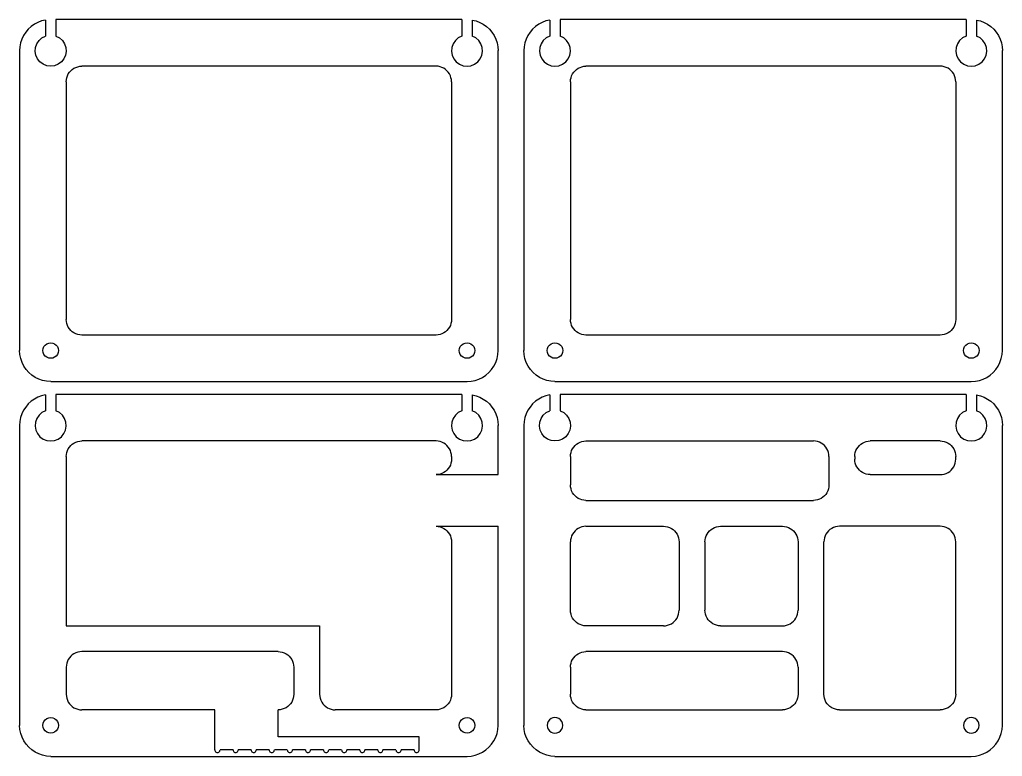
# Model space of a CAD drawing. Extents: x 5 to 385, y 5 to 580.
# Drawn here: x 5.1 to 385.1, y 295.1 to 580.1 of the extents above; entities that cross this region are included whole.
import ezdxf

# ---------------------------------------------------------------- set-up
doc = ezdxf.new("R2010")
doc.units = 0
doc.layers.add('Layer_1', color=7, linetype='CONTINUOUS')

msp = doc.modelspace()

# ---------------------------------------------------------------- linework, layer by layer
at = {"layer": 'Layer_1', "color": 7}
for points in [[(15.132335, 579.943365), (13.640111, 579.612898), (12.20808, 579.075408), (10.856086, 578.360123), (9.606036, 577.478663), (8.478276, 576.445357), (7.491115, 575.276983), (6.660588, 573.992532), (6.000215, 572.612867), (5.520684, 571.160408), (5.229827, 569.658749), (5.132328, 568.132291)], [(15.132335, 579.943365), (15.117518, 573.783924)], [(176.132349, 580.132291), (19.132332, 580.132291)], [(19.132332, 580.132291), (19.147149, 573.783924)], [(176.132349, 580.132291), (176.117533, 573.783924)], [(180.132347, 579.943365), (180.147163, 573.783924)], [(180.132347, 579.943365), (181.62457, 579.612898), (183.056601, 579.075408), (184.408595, 578.360123), (185.658646, 577.478663), (186.786406, 576.445357), (187.773566, 575.276983), (188.604093, 573.992532), (189.264467, 572.612867), (189.743998, 571.160408), (190.034854, 569.658749), (190.132327, 568.132291)], [(210.132273, 579.943365), (208.640049, 579.612898), (207.208045, 579.075408), (205.856024, 578.360123), (204.605974, 577.478663), (203.478214, 576.445357), (202.491053, 575.276983), (201.660526, 573.992532), (201.000153, 572.612867), (200.520622, 571.160408), (200.229765, 569.658749), (200.132293, 568.132291)], [(210.132273, 579.943365), (210.117456, 573.783924)], [(214.13227, 580.132291), (214.147087, 573.783924)], [(371.132287, 580.132291), (214.13227, 580.132291)], [(371.132287, 580.132291), (371.117471, 573.783924)], [(375.132285, 579.943365), (375.147101, 573.783924)], [(375.132285, 579.943365), (376.624508, 579.612898), (378.056539, 579.075408), (379.408533, 578.360123), (380.658584, 577.478663), (381.786344, 576.445357), (382.773504, 575.276983), (383.604031, 573.992532), (384.264405, 572.612867), (384.743936, 571.160408), (385.034792, 569.658749), (385.132291, 568.132291)], [(19.147043, 573.783924), (20.504858, 573.094761), (21.645477, 572.085987), (22.495398, 570.822572), (22.999932, 569.38589), (23.126535, 567.868467), (22.867084, 566.368037), (22.238302, 564.981236), (21.280669, 563.797379), (20.055834, 562.892716), (18.642721, 562.32551), (17.132347, 562.132293), (15.621946, 562.32551), (14.208833, 562.892716), (12.984024, 563.797379), (12.026391, 564.981236), (11.397582, 566.368037), (11.138132, 567.868467), (11.264761, 569.38589), (11.769295, 570.822572), (12.619216, 572.085987), (13.759809, 573.094761), (15.117624, 573.783924)], [(176.117639, 573.783924), (174.759823, 573.094761), (173.619205, 572.085987), (172.769284, 570.822572), (172.26475, 569.38589), (172.138147, 567.868467), (172.397597, 566.368037), (173.026379, 564.981236), (173.984012, 563.797379), (175.208848, 562.892716), (176.621961, 562.32551), (178.132335, 562.132293), (179.642735, 562.32551), (181.055822, 562.892716), (182.280657, 563.797379), (183.23829, 564.981236), (183.867099, 566.368037), (184.126523, 567.868467), (183.99992, 569.38589), (183.495386, 570.822572), (182.645465, 572.085987), (181.504873, 573.094761), (180.147057, 573.783924)], [(210.117562, 573.783924), (208.759747, 573.094761), (207.619155, 572.085987), (206.769234, 570.822572), (206.2647, 569.38589), (206.138096, 567.868467), (206.39752, 566.368037), (207.026329, 564.981236), (207.983962, 563.797379), (209.208798, 562.892716), (210.621884, 562.32551), (212.132285, 562.132293), (213.642659, 562.32551), (215.055772, 562.892716), (216.280607, 563.797379), (217.23824, 564.981236), (217.867023, 566.368037), (218.126473, 567.868467), (217.99987, 569.38589), (217.495336, 570.822572), (216.645415, 572.085987), (215.504796, 573.094761), (214.146981, 573.783924)], [(371.117577, 573.783924), (369.759761, 573.094761), (368.619143, 572.085987), (367.769222, 570.822572), (367.264688, 569.38589), (367.138085, 567.868467), (367.397535, 566.368037), (368.026317, 564.981236), (368.98395, 563.797379), (370.208786, 562.892716), (371.621899, 562.32551), (373.132273, 562.132293), (374.642673, 562.32551), (376.055786, 562.892716), (377.280596, 563.797379), (378.238228, 564.981236), (378.867037, 566.368037), (379.126488, 567.868467), (378.999858, 569.38589), (378.495351, 570.822572), (377.645403, 572.085987), (376.504811, 573.094761), (375.146996, 573.783924)], [(5.132328, 568.132291), (5.132328, 452.132282)], [(190.132327, 452.132282), (190.132327, 568.132291)], [(200.132293, 568.132291), (200.132293, 452.132282)], [(385.132291, 452.132282), (385.132291, 568.132291)], [(23.132329, 556.132292), (23.183685, 556.915451), (23.336773, 557.685205), (23.589053, 558.428394), (23.936186, 559.132291), (24.37222, 559.784862), (24.889692, 560.374933), (25.479765, 560.892413), (26.132334, 561.328444), (26.836231, 561.675569), (27.579419, 561.927847), (28.349172, 562.080961), (29.132338, 562.132293)], [(166.132343, 562.132293), (29.132338, 562.132293)], [(172.132352, 556.132292), (172.080997, 556.915451), (171.927882, 557.685205), (171.675628, 558.428394), (171.328495, 559.132291), (170.892462, 559.784862), (170.37499, 560.374933), (169.784916, 560.892413), (169.132348, 561.328444), (168.42845, 561.675569), (167.685262, 561.927847), (166.915483, 562.080961), (166.132343, 562.132293)], [(218.132294, 556.132292), (218.183623, 556.915451), (218.336737, 557.685205), (218.588991, 558.428394), (218.936124, 559.132291), (219.372158, 559.784862), (219.88963, 560.374933), (220.479704, 560.892413), (221.132272, 561.328444), (221.836169, 561.675569), (222.579357, 561.927847), (223.349136, 562.080961), (224.132276, 562.132293)], [(361.132281, 562.132293), (224.132276, 562.132293)], [(367.13229, 556.132292), (367.080961, 556.915451), (366.927847, 557.685205), (366.675567, 558.428394), (366.328433, 559.132291), (365.8924, 559.784862), (365.374928, 560.374933), (364.784854, 560.892413), (364.132286, 561.328444), (363.428388, 561.675569), (362.6852, 561.927847), (361.915448, 562.080961), (361.132281, 562.132293)], [(23.132329, 556.132292), (23.132329, 464.1323)], [(172.132352, 556.132292), (172.132352, 464.1323)], [(218.132294, 556.132292), (218.132294, 464.1323)], [(367.13229, 556.132292), (367.13229, 464.1323)], [(29.132338, 458.132291), (28.349172, 458.18362), (27.579419, 458.336734), (26.836231, 458.589014), (26.132334, 458.936148), (25.479765, 459.372181), (24.889692, 459.889653), (24.37222, 460.479727), (23.936186, 461.132295), (23.589053, 461.836193), (23.336773, 462.579381), (23.183685, 463.349133), (23.132329, 464.1323)], [(172.132352, 464.1323), (172.080997, 463.349133), (171.927882, 462.579381), (171.675628, 461.836193), (171.328495, 461.132295), (170.892462, 460.479727), (170.37499, 459.889653), (169.784916, 459.372181), (169.132348, 458.936148), (168.42845, 458.589014), (167.685262, 458.336734), (166.915483, 458.18362), (166.132343, 458.132291)], [(224.132276, 458.132291), (223.349136, 458.18362), (222.579357, 458.336734), (221.836169, 458.589014), (221.132272, 458.936148), (220.479704, 459.372181), (219.88963, 459.889653), (219.372158, 460.479727), (218.936124, 461.132295), (218.588991, 461.836193), (218.336737, 462.579381), (218.183623, 463.349133), (218.132294, 464.1323)], [(367.13229, 464.1323), (367.080961, 463.349133), (366.927847, 462.579381), (366.675567, 461.836193), (366.328433, 461.132295), (365.8924, 460.479727), (365.374928, 459.889653), (364.784854, 459.372181), (364.132286, 458.936148), (363.428388, 458.589014), (362.6852, 458.336734), (361.915448, 458.18362), (361.132281, 458.132291)], [(166.132343, 458.132291), (29.132338, 458.132291)], [(361.132281, 458.132291), (224.132276, 458.132291)], [(17.132347, 440.13229), (15.56604, 440.234948), (14.026509, 440.541177), (12.540133, 441.045737), (11.132338, 441.739977), (9.827201, 442.612044), (8.647053, 443.647015), (7.612109, 444.827162), (6.740043, 446.132299), (6.045776, 447.540094), (5.541242, 449.02647), (5.235013, 450.565975), (5.132328, 452.132282)], [(178.132335, 440.13229), (179.698642, 440.234948), (181.238173, 440.541177), (182.724549, 441.045737), (184.132344, 441.739977), (185.437481, 442.612044), (186.617628, 443.647015), (187.652572, 444.827162), (188.524639, 446.132299), (189.218906, 447.540094), (189.723439, 449.02647), (190.029668, 450.565975), (190.132327, 452.132282)], [(212.132285, 440.13229), (210.565978, 440.234948), (209.026447, 440.541177), (207.540071, 441.045737), (206.132276, 441.739977), (204.827139, 442.612044), (203.646991, 443.647015), (202.612047, 444.827162), (201.739981, 446.132299), (201.045714, 447.540094), (200.54118, 449.02647), (200.234951, 450.565975), (200.132293, 452.132282)], [(373.132273, 440.13229), (374.698606, 440.234948), (376.238111, 440.541177), (377.724487, 441.045737), (379.132282, 441.739977), (380.437419, 442.612044), (381.617566, 443.647015), (382.65251, 444.827162), (383.524577, 446.132299), (384.218844, 447.540094), (384.723378, 449.02647), (385.029606, 450.565975), (385.132291, 452.132282)], [(17.132347, 440.13229), (178.132335, 440.13229)], [(212.132285, 440.13229), (373.132273, 440.13229)], [(15.132259, 434.943365), (13.640035, 434.612898), (12.208004, 434.075408), (10.855983, 433.360123), (9.60596, 432.478663), (8.4782, 431.445357), (7.491039, 430.276983), (6.660512, 428.992532), (6.000139, 427.612867), (5.520608, 426.160408), (5.229751, 424.658749), (5.132252, 423.132291)], [(15.132259, 434.943365), (15.117442, 428.783924)], [(19.132256, 435.132291), (19.147073, 428.783924)], [(176.132247, 435.132291), (19.132256, 435.132291)], [(176.132247, 435.132291), (176.11743, 428.783924)], [(180.132271, 434.943365), (180.147087, 428.783924)], [(180.132271, 434.943365), (181.624494, 434.612898), (183.056498, 434.075408), (184.408519, 433.360123), (185.65857, 432.478663), (186.78633, 431.445357), (187.77349, 430.276983), (188.604017, 428.992532), (189.264391, 427.612867), (189.743921, 426.160408), (190.034778, 424.658749), (190.13225, 423.132291)], [(210.132297, 434.943365), (208.640073, 434.612898), (207.208042, 434.075408), (205.856048, 433.360123), (204.605998, 432.478663), (203.478238, 431.445357), (202.491077, 430.276983), (201.66055, 428.992532), (201.000177, 427.612867), (200.520646, 426.160408), (200.229789, 424.658749), (200.13229, 423.132291)], [(210.132297, 434.943365), (210.11748, 428.783924)], [(214.132294, 435.132291), (214.147111, 428.783924)], [(371.132311, 435.132291), (214.132294, 435.132291)], [(371.132311, 435.132291), (371.117495, 428.783924)], [(375.132309, 434.943365), (375.147125, 428.783924)], [(375.132309, 434.943365), (376.624532, 434.612898), (378.056536, 434.075408), (379.408557, 433.360123), (380.658608, 432.478663), (381.786368, 431.445357), (382.773528, 430.276983), (383.604055, 428.992532), (384.264429, 427.612867), (384.74396, 426.160408), (385.034816, 424.658749), (385.132288, 423.132291)], [(15.117548, 428.783924), (13.759733, 428.094761), (12.61914, 427.085987), (11.769193, 425.822572), (11.264685, 424.38589), (11.138056, 422.868467), (11.397506, 421.368037), (12.026288, 419.981236), (12.983948, 418.797379), (14.208757, 417.892716), (15.62187, 417.32551), (17.13227, 417.132293), (18.642644, 417.32551), (20.055758, 417.892716), (21.280567, 418.797379), (22.238226, 419.981236), (22.867008, 421.368037), (23.126459, 422.868467), (22.999829, 424.38589), (22.495322, 425.822572), (21.645374, 427.085987), (20.504782, 428.094761), (19.146967, 428.783924)], [(176.117536, 428.783924), (174.759747, 428.094761), (173.619129, 427.085987), (172.769207, 425.822572), (172.264674, 424.38589), (172.13807, 422.868467), (172.397494, 421.368037), (173.026303, 419.981236), (173.983936, 418.797379), (175.208772, 417.892716), (176.621885, 417.32551), (178.132259, 417.132293), (179.642633, 417.32551), (181.055746, 417.892716), (182.280581, 418.797379), (183.238214, 419.981236), (183.867023, 421.368037), (184.126447, 422.868467), (183.999844, 424.38589), (183.49531, 425.822572), (182.645389, 427.085987), (181.50477, 428.094761), (180.146981, 428.783924)], [(214.147005, 428.783924), (215.50482, 428.094761), (216.645439, 427.085987), (217.49536, 425.822572), (217.999894, 424.38589), (218.126497, 422.868467), (217.867046, 421.368037), (217.238264, 419.981236), (216.280605, 418.797379), (215.055796, 417.892716), (213.642682, 417.32551), (212.132309, 417.132293), (210.621908, 417.32551), (209.208795, 417.892716), (207.983986, 418.797379), (207.026327, 419.981236), (206.397544, 421.368037), (206.138094, 422.868467), (206.264723, 424.38589), (206.769231, 425.822572), (207.619178, 427.085987), (208.759771, 428.094761), (210.117586, 428.783924)], [(371.117601, 428.783924), (369.759785, 428.094761), (368.619167, 427.085987), (367.769246, 425.822572), (367.264712, 424.38589), (367.138108, 422.868467), (367.397532, 421.368037), (368.026341, 419.981236), (368.983974, 418.797379), (370.20881, 417.892716), (371.621923, 417.32551), (373.132297, 417.132293), (374.642697, 417.32551), (376.055784, 417.892716), (377.280619, 418.797379), (378.238252, 419.981236), (378.867061, 421.368037), (379.126485, 422.868467), (378.999882, 424.38589), (378.495348, 425.822572), (377.645427, 427.085987), (376.504835, 428.094761), (375.147019, 428.783924)], [(5.132252, 423.132291), (5.132252, 307.132282)], [(190.13225, 404.132293), (190.13225, 423.132291)], [(200.13229, 423.132291), (200.13229, 307.132282)], [(385.132288, 307.132282), (385.132288, 423.132291)], [(23.132253, 411.132292), (23.183582, 411.915451), (23.336697, 412.685205), (23.588977, 413.428394), (23.93611, 414.132291), (24.372144, 414.784862), (24.889616, 415.374933), (25.479689, 415.892413), (26.132258, 416.328444), (26.836155, 416.675569), (27.579343, 416.927847), (28.349096, 417.080961), (29.132262, 417.132293)], [(166.132267, 417.132293), (29.132262, 417.132293)], [(172.13225, 411.132292), (172.08092, 411.915451), (171.927806, 412.685205), (171.675526, 413.428394), (171.328419, 414.132291), (170.892386, 414.784862), (170.374887, 415.374933), (169.78484, 415.892413), (169.132271, 416.328444), (168.428348, 416.675569), (167.685186, 416.927847), (166.915407, 417.080961), (166.132267, 417.132293)], [(218.132291, 411.132292), (218.18362, 411.915451), (218.336735, 412.685205), (218.589015, 413.428394), (218.936148, 414.132291), (219.372182, 414.784862), (219.889654, 415.374933), (220.479727, 415.892413), (221.132296, 416.328444), (221.836193, 416.675569), (222.579381, 416.927847), (223.349134, 417.080961), (224.1323, 417.132293)], [(224.1323, 417.132293), (312.078609, 417.132293)], [(318.078591, 411.132292), (318.027262, 411.915451), (317.874148, 412.685205), (317.621867, 413.428394), (317.274761, 414.132291), (316.838727, 414.784862), (316.321229, 415.374933), (315.731155, 415.892413), (315.078587, 416.328444), (314.374689, 416.675569), (313.631501, 416.927847), (312.861749, 417.080961), (312.078609, 417.132293)], [(328.078598, 411.132292), (328.129927, 411.915451), (328.283041, 412.685205), (328.535321, 413.428394), (328.882455, 414.132291), (329.318488, 414.784862), (329.83596, 415.374933), (330.426034, 415.892413), (331.078602, 416.328444), (331.7825, 416.675569), (332.525688, 416.927847), (333.29544, 417.080961), (334.078607, 417.132293)], [(361.132305, 417.132293), (334.078607, 417.132293)], [(361.132305, 417.132293), (361.915445, 417.080961), (362.685224, 416.927847), (363.428412, 416.675569), (364.13231, 416.328444), (364.784878, 415.892413), (365.374952, 415.374933), (365.892424, 414.784862), (366.328457, 414.132291), (366.675564, 413.428394), (366.927844, 412.685205), (367.080958, 411.915451), (367.132288, 411.132292)], [(23.132253, 411.132292), (23.132253, 345.632294), (121.132252, 345.632294), (121.132252, 319.1323)], [(172.13225, 411.132292), (172.13225, 410.132291)], [(218.132291, 411.132292), (218.132291, 400.132293)], [(318.078591, 411.132292), (318.078591, 400.132293)], [(328.078598, 411.132292), (328.078598, 410.132291)], [(367.132288, 410.132291), (367.132288, 411.132292)], [(172.13225, 410.132291), (172.08092, 409.349135), (171.927806, 408.579378), (171.675526, 407.836192), (171.328419, 407.132292), (170.892386, 406.479724), (170.374887, 405.889653), (169.78484, 405.372172), (169.132271, 404.936139), (168.428348, 404.589016), (167.685186, 404.336739), (166.915407, 404.183624), (166.132267, 404.132293)], [(334.078607, 404.132293), (333.29544, 404.183624), (332.525688, 404.336739), (331.7825, 404.589016), (331.078602, 404.936139), (330.426034, 405.372172), (329.83596, 405.889653), (329.318488, 406.479724), (328.882455, 407.132292), (328.535321, 407.836192), (328.283041, 408.579378), (328.129927, 409.349135), (328.078598, 410.132291)], [(361.132305, 404.132293), (361.915445, 404.183624), (362.685224, 404.336739), (363.428412, 404.589016), (364.13231, 404.936139), (364.784878, 405.372172), (365.374952, 405.889653), (365.892424, 406.479724), (366.328457, 407.132292), (366.675564, 407.836192), (366.927844, 408.579378), (367.080958, 409.349135), (367.132288, 410.132291)], [(166.132267, 404.132293), (190.13225, 404.132293)], [(334.078607, 404.132293), (361.132305, 404.132293)], [(224.1323, 394.132292), (223.349134, 394.183623), (222.579381, 394.336738), (221.836193, 394.589015), (221.132296, 394.936141), (220.479727, 395.372171), (219.889654, 395.889651), (219.372182, 396.479723), (218.936148, 397.132294), (218.589015, 397.836191), (218.336735, 398.579379), (218.18362, 399.349137), (218.132291, 400.132293)], [(318.078591, 400.132293), (318.027262, 399.349137), (317.874148, 398.579379), (317.621867, 397.836191), (317.274761, 397.132294), (316.838727, 396.479723), (316.321229, 395.889651), (315.731155, 395.372171), (315.078587, 394.936141), (314.374689, 394.589015), (313.631501, 394.336738), (312.861749, 394.183623), (312.078609, 394.132292)], [(224.1323, 394.132292), (312.078609, 394.132292)], [(166.132267, 384.132293), (190.13225, 384.132293)], [(166.132267, 384.132293), (166.915407, 384.080961), (167.685186, 383.927847), (168.428348, 383.675569), (169.132271, 383.328444), (169.78484, 382.892413), (170.374887, 382.374933), (170.892386, 381.784862), (171.328419, 381.132291), (171.675526, 380.428394), (171.927806, 379.685208), (172.08092, 378.915451), (172.13225, 378.132292)], [(190.13225, 307.132282), (190.13225, 384.132293)], [(224.1323, 384.132293), (223.349134, 384.080961), (222.579381, 383.927847), (221.836193, 383.675569), (221.132296, 383.328444), (220.479727, 382.892413), (219.889654, 382.374933), (219.372182, 381.784862), (218.936148, 381.132291), (218.589015, 380.428394), (218.336735, 379.685208), (218.18362, 378.915451), (218.132291, 378.132292)], [(224.1323, 384.132293), (254.132293, 384.132293)], [(254.132293, 384.132293), (254.915459, 384.080961), (255.685212, 383.927847), (256.4284, 383.675569), (257.132297, 383.328444), (257.784866, 382.892413), (258.374939, 382.374933), (258.892412, 381.784862), (259.328445, 381.132291), (259.675578, 380.428394), (259.927858, 379.685208), (260.080973, 378.915451), (260.132302, 378.132292)], [(270.132308, 378.132292), (270.183637, 378.915451), (270.336752, 379.685208), (270.589032, 380.428394), (270.936139, 381.132291), (271.372172, 381.784862), (271.889671, 382.374933), (272.479744, 382.892413), (273.132313, 383.328444), (273.83621, 383.675569), (274.579398, 383.927847), (275.349151, 384.080961), (276.132291, 384.132293)], [(276.132291, 384.132293), (300.132301, 384.132293)], [(300.132301, 384.132293), (300.915467, 384.080961), (301.68522, 383.927847), (302.428408, 383.675569), (303.132305, 383.328444), (303.784874, 382.892413), (304.374947, 382.374933), (304.892419, 381.784862), (305.328453, 381.132291), (305.675586, 380.428394), (305.927866, 379.685208), (306.080981, 378.915451), (306.13231, 378.132292)], [(322.132299, 384.132293), (321.349132, 384.080961), (320.57938, 383.927847), (319.836192, 383.675569), (319.132294, 383.328444), (318.479726, 382.892413), (317.889652, 382.374933), (317.37218, 381.784862), (316.936147, 381.132291), (316.589013, 380.428394), (316.336733, 379.685208), (316.183619, 378.915451), (316.13229, 378.132292)], [(361.132305, 384.132293), (322.132299, 384.132293)], [(367.132288, 378.132292), (367.080958, 378.915451), (366.927844, 379.685208), (366.675564, 380.428394), (366.328457, 381.132291), (365.892424, 381.784862), (365.374952, 382.374933), (364.784878, 382.892413), (364.13231, 383.328444), (363.428412, 383.675569), (362.685224, 383.927847), (361.915445, 384.080961), (361.132305, 384.132293)], [(172.13225, 378.132292), (172.13225, 319.1323)], [(218.132291, 351.632292), (218.132291, 378.132292)], [(260.132302, 378.132292), (260.132302, 351.632292)], [(270.132308, 378.132292), (270.132308, 351.632292)], [(306.13231, 378.132292), (306.13231, 351.632292)], [(316.13229, 319.1323), (316.13229, 378.132292)], [(367.132288, 319.1323), (367.132288, 378.132292)], [(224.1323, 345.632294), (223.349134, 345.683623), (222.579381, 345.836738), (221.836193, 346.089015), (221.132296, 346.43614), (220.479727, 346.872174), (219.889654, 347.389651), (219.372182, 347.979725), (218.936148, 348.632293), (218.589015, 349.336193), (218.336735, 350.079379), (218.18362, 350.849136), (218.132291, 351.632292)], [(254.132293, 345.632294), (254.915459, 345.683623), (255.685212, 345.836738), (256.4284, 346.089015), (257.132297, 346.43614), (257.784866, 346.872174), (258.374939, 347.389651), (258.892412, 347.979725), (259.328445, 348.632293), (259.675578, 349.336193), (259.927858, 350.079379), (260.080973, 350.849136), (260.132302, 351.632292)], [(276.132291, 345.632294), (275.349151, 345.683623), (274.579398, 345.836738), (273.83621, 346.089015), (273.132313, 346.43614), (272.479744, 346.872174), (271.889671, 347.389651), (271.372172, 347.979725), (270.936139, 348.632293), (270.589032, 349.336193), (270.336752, 350.079379), (270.183637, 350.849136), (270.132308, 351.632292)], [(300.132301, 345.632294), (300.915467, 345.683623), (301.68522, 345.836738), (302.428408, 346.089015), (303.132305, 346.43614), (303.784874, 346.872174), (304.374947, 347.389651), (304.892419, 347.979725), (305.328453, 348.632293), (305.675586, 349.336193), (305.927866, 350.079379), (306.080981, 350.849136), (306.13231, 351.632292)], [(254.132293, 345.632294), (224.1323, 345.632294)], [(276.132291, 345.632294), (300.132301, 345.632294)], [(29.132262, 335.632293), (28.349096, 335.580961), (27.579343, 335.427847), (26.836155, 335.175569), (26.132258, 334.828446), (25.479689, 334.392413), (24.889616, 333.874933), (24.372144, 333.284862), (23.93611, 332.632294), (23.588977, 331.928394), (23.336697, 331.185208), (23.183582, 330.415451), (23.132253, 329.632294)], [(105.132263, 335.632293), (29.132262, 335.632293)], [(105.132263, 335.632293), (105.915429, 335.580961), (106.685182, 335.427847), (107.42837, 335.175569), (108.132267, 334.828446), (108.784836, 334.392413), (109.374909, 333.874933), (109.892381, 333.284862), (110.328415, 332.632294), (110.675548, 331.928394), (110.927802, 331.185208), (111.080916, 330.415451), (111.132272, 329.632294)], [(218.132291, 329.632294), (218.18362, 330.415451), (218.336735, 331.185208), (218.589015, 331.928394), (218.936148, 332.632294), (219.372182, 333.284862), (219.889654, 333.874933), (220.479727, 334.392413), (221.132296, 334.828446), (221.836193, 335.175569), (222.579381, 335.427847), (223.349134, 335.580961), (224.1323, 335.632293)], [(300.132301, 335.632293), (224.1323, 335.632293)], [(306.13231, 329.632294), (306.080981, 330.415451), (305.927866, 331.185208), (305.675586, 331.928394), (305.328453, 332.632294), (304.892419, 333.284862), (304.374947, 333.874933), (303.784874, 334.392413), (303.132305, 334.828446), (302.428408, 335.175569), (301.68522, 335.427847), (300.915467, 335.580961), (300.132301, 335.632293)], [(23.132253, 329.632294), (23.132253, 319.1323)], [(111.132272, 329.632294), (111.132272, 319.1323)], [(218.132291, 329.632294), (218.132291, 319.1323)], [(306.13231, 329.632294), (306.13231, 319.1323)], [(23.132253, 319.1323), (23.183582, 318.349133), (23.336697, 317.579381), (23.588977, 316.836193), (23.93611, 316.132295), (24.372144, 315.479727), (24.889616, 314.889653), (25.479689, 314.372181), (26.132258, 313.936148), (26.836155, 313.589014), (27.579343, 313.336734), (28.349096, 313.18362), (29.132262, 313.132291)], [(111.132272, 319.1323), (111.080916, 318.349133), (110.927802, 317.579381), (110.675548, 316.836193), (110.328415, 316.132295), (109.892381, 315.479727), (109.374909, 314.889653), (108.784836, 314.372181), (108.132267, 313.936148), (107.42837, 313.589014), (106.685182, 313.336734), (105.915429, 313.18362), (105.132263, 313.132291)], [(121.132252, 319.1323), (121.183581, 318.349133), (121.336695, 317.579381), (121.588975, 316.836193), (121.936109, 316.132295), (122.372142, 315.479727), (122.889614, 314.889653), (123.479688, 314.372181), (124.132256, 313.936148), (124.836154, 313.589014), (125.579342, 313.336734), (126.349094, 313.18362), (127.132261, 313.132291)], [(172.13225, 319.1323), (172.08092, 318.349133), (171.927806, 317.579381), (171.675526, 316.836193), (171.328419, 316.132295), (170.892386, 315.479727), (170.374887, 314.889653), (169.78484, 314.372181), (169.132271, 313.936148), (168.428348, 313.589014), (167.685186, 313.336734), (166.915407, 313.18362), (166.132267, 313.132291)], [(224.1323, 313.132291), (223.349134, 313.18362), (222.579381, 313.336734), (221.836193, 313.589014), (221.132296, 313.936148), (220.479727, 314.372181), (219.889654, 314.889653), (219.372182, 315.479727), (218.936148, 316.132295), (218.589015, 316.836193), (218.336735, 317.579381), (218.18362, 318.349133), (218.132291, 319.1323)], [(306.13231, 319.1323), (306.080981, 318.349133), (305.927866, 317.579381), (305.675586, 316.836193), (305.328453, 316.132295), (304.892419, 315.479727), (304.374947, 314.889653), (303.784874, 314.372181), (303.132305, 313.936148), (302.428408, 313.589014), (301.68522, 313.336734), (300.915467, 313.18362), (300.132301, 313.132291)], [(322.132299, 313.132291), (321.349132, 313.18362), (320.57938, 313.336734), (319.836192, 313.589014), (319.132294, 313.936148), (318.479726, 314.372181), (317.889652, 314.889653), (317.37218, 315.479727), (316.936147, 316.132295), (316.589013, 316.836193), (316.336733, 317.579381), (316.183619, 318.349133), (316.13229, 319.1323)], [(367.132288, 319.1323), (367.080958, 318.349133), (366.927844, 317.579381), (366.675564, 316.836193), (366.328457, 316.132295), (365.892424, 315.479727), (365.374952, 314.889653), (364.784878, 314.372181), (364.13231, 313.936148), (363.428412, 313.589014), (362.685224, 313.336734), (361.915445, 313.18362), (361.132305, 313.132291)], [(80.63227, 313.132291), (29.132262, 313.132291)], [(80.63227, 297.632285), (80.63227, 313.132291)], [(159.632248, 297.632285), (159.632248, 302.632301), (105.132263, 302.632301), (105.132263, 313.132291)], [(166.132267, 313.132291), (127.132261, 313.132291)], [(224.1323, 313.132291), (300.132301, 313.132291)], [(322.132299, 313.132291), (361.132305, 313.132291)], [(17.13227, 295.13229), (15.565937, 295.234948), (14.026433, 295.541177), (12.540056, 296.045737), (11.132261, 296.739977), (9.827125, 297.612044), (8.646977, 298.647015), (7.612033, 299.827162), (6.739966, 301.132299), (6.0457, 302.540094), (5.541139, 304.02647), (5.234911, 305.565975), (5.132252, 307.132282)], [(178.132259, 295.13229), (179.698566, 295.234948), (181.238097, 295.541177), (182.724473, 296.045737), (184.132268, 296.739977), (185.437404, 297.612044), (186.617552, 298.647015), (187.652496, 299.827162), (188.524563, 301.132299), (189.218803, 302.540094), (189.723363, 304.02647), (190.029592, 305.565975), (190.13225, 307.132282)], [(212.132309, 295.13229), (210.565975, 295.234948), (209.026471, 295.541177), (207.540094, 296.045737), (206.132299, 296.739977), (204.827163, 297.612044), (203.647015, 298.647015), (202.612071, 299.827162), (201.740005, 301.132299), (201.045738, 302.540094), (200.541204, 304.02647), (200.234975, 305.565975), (200.13229, 307.132282)], [(373.132297, 295.13229), (374.698604, 295.234948), (376.238135, 295.541177), (377.724511, 296.045737), (379.132306, 296.739977), (380.437442, 297.612044), (381.61759, 298.647015), (382.652534, 299.827162), (383.524601, 301.132299), (384.218841, 302.540094), (384.723401, 304.02647), (385.02963, 305.565975), (385.132288, 307.132282)], [(80.63227, 297.632285), (80.666322, 297.373469), (80.766228, 297.132302), (80.925163, 296.925186), (81.132253, 296.766277), (81.373447, 296.66637), (81.632262, 296.632292), (81.891078, 296.66637), (82.132272, 296.766277), (82.339361, 296.925186), (82.498297, 297.132302), (82.598177, 297.373469), (82.632255, 297.632285)], [(87.632271, 297.632285), (82.632255, 297.632285)], [(87.632271, 297.632285), (87.666323, 297.373469), (87.76623, 297.132302), (87.925165, 296.925186), (88.132255, 296.766277), (88.373449, 296.66637), (88.632264, 296.632292), (88.89108, 296.66637), (89.132247, 296.766277), (89.339363, 296.925186), (89.498272, 297.132302), (89.598179, 297.373469), (89.632257, 297.632285)], [(94.632247, 297.632285), (89.632257, 297.632285)], [(94.632247, 297.632285), (94.666325, 297.373469), (94.766232, 297.132302), (94.925141, 296.925186), (95.132256, 296.766277), (95.373451, 296.66637), (95.632266, 296.632292), (95.891081, 296.66637), (96.132249, 296.766277), (96.339365, 296.925186), (96.498274, 297.132302), (96.59818, 297.373469), (96.632259, 297.632285)], [(101.632249, 297.632285), (96.632259, 297.632285)], [(101.632249, 297.632285), (101.666327, 297.373469), (101.766234, 297.132302), (101.925142, 296.925186), (102.132258, 296.766277), (102.373452, 296.66637), (102.632268, 296.632292), (102.891083, 296.66637), (103.132251, 296.766277), (103.339367, 296.925186), (103.498275, 297.132302), (103.598182, 297.373469), (103.63226, 297.632285)], [(108.63225, 297.632285), (103.63226, 297.632285)], [(108.63225, 297.632285), (108.666329, 297.373469), (108.766235, 297.132302), (108.925144, 296.925186), (109.13226, 296.766277), (109.373428, 296.66637), (109.63227, 296.632292), (109.891085, 296.66637), (110.132253, 296.766277), (110.339368, 296.925186), (110.498277, 297.132302), (110.598184, 297.373469), (110.632262, 297.632285)], [(115.632252, 297.632285), (110.632262, 297.632285)], [(115.632252, 297.632285), (115.66633, 297.373469), (115.766237, 297.132302), (115.925146, 296.925186), (116.132262, 296.766277), (116.373429, 296.66637), (116.632271, 296.632292), (116.891087, 296.66637), (117.132254, 296.766277), (117.33937, 296.925186), (117.498279, 297.132302), (117.598186, 297.373469), (117.632264, 297.632285)], [(122.632254, 297.632285), (117.632264, 297.632285)], [(122.632254, 297.632285), (122.666332, 297.373469), (122.766239, 297.132302), (122.925148, 296.925186), (123.132264, 296.766277), (123.373431, 296.66637), (123.632247, 296.632292), (123.891089, 296.66637), (124.132256, 296.766277), (124.339372, 296.925186), (124.498281, 297.132302), (124.598187, 297.373469), (124.632266, 297.632285)], [(129.632256, 297.632285), (124.632266, 297.632285)], [(129.632256, 297.632285), (129.666334, 297.373469), (129.766241, 297.132302), (129.925149, 296.925186), (130.132265, 296.766277), (130.373433, 296.66637), (130.632248, 296.632292), (130.89109, 296.66637), (131.132258, 296.766277), (131.339374, 296.925186), (131.498283, 297.132302), (131.598189, 297.373469), (131.632268, 297.632285)], [(136.632258, 297.632285), (131.632268, 297.632285)], [(136.632258, 297.632285), (136.666336, 297.373469), (136.766243, 297.132302), (136.925151, 296.925186), (137.132267, 296.766277), (137.373435, 296.66637), (137.63225, 296.632292), (137.891066, 296.66637), (138.13226, 296.766277), (138.339376, 296.925186), (138.498284, 297.132302), (138.598191, 297.373469), (138.632269, 297.632285)], [(143.632259, 297.632285), (138.632269, 297.632285)], [(143.632259, 297.632285), (143.666338, 297.373469), (143.766244, 297.132302), (143.925153, 296.925186), (144.132269, 296.766277), (144.373437, 296.66637), (144.632252, 296.632292), (144.891067, 296.66637), (145.132262, 296.766277), (145.339377, 296.925186), (145.498286, 297.132302), (145.598193, 297.373469), (145.632271, 297.632285)], [(150.632261, 297.632285), (145.632271, 297.632285)], [(150.632261, 297.632285), (150.666339, 297.373469), (150.766246, 297.132302), (150.925155, 296.925186), (151.132271, 296.766277), (151.373438, 296.66637), (151.632254, 296.632292), (151.891069, 296.66637), (152.132263, 296.766277), (152.339353, 296.925186), (152.498288, 297.132302), (152.598195, 297.373469), (152.632246, 297.632285)], [(157.632263, 297.632285), (152.632246, 297.632285)], [(157.632263, 297.632285), (157.666341, 297.373469), (157.766221, 297.132302), (157.925157, 296.925186), (158.132246, 296.766277), (158.37344, 296.66637), (158.632256, 296.632292), (158.891071, 296.66637), (159.132265, 296.766277), (159.339355, 296.925186), (159.49829, 297.132302), (159.598196, 297.373469), (159.632248, 297.632285)], [(17.13227, 295.13229), (178.132259, 295.13229)], [(212.132309, 295.13229), (373.132297, 295.13229)]]:
    msp.add_lwpolyline(points, dxfattribs=at)
for points in [[(14.132342, 452.132282), (14.234551, 452.908754), (14.534271, 453.632284), (15.011023, 454.253605), (15.632344, 454.730358), (16.355874, 455.030078), (17.132347, 455.132286), (17.908793, 455.030078), (18.632349, 454.730358), (19.25367, 454.253605), (19.730423, 453.632284), (20.030116, 452.908754), (20.132351, 452.132282), (20.030116, 451.355835), (19.730423, 450.632306), (19.25367, 450.010985), (18.632349, 449.534206), (17.908793, 449.234512), (17.132347, 449.132303), (16.355874, 449.234512), (15.632344, 449.534206), (15.011023, 450.010985), (14.534271, 450.632306), (14.234551, 451.355835)], [(175.13233, 452.132282), (175.234565, 452.908754), (175.534259, 453.632284), (176.011012, 454.253605), (176.632333, 454.730358), (177.355889, 455.030078), (178.132335, 455.132286), (178.908808, 455.030078), (179.632337, 454.730358), (180.253658, 454.253605), (180.730411, 453.632284), (181.030104, 452.908754), (181.132339, 452.132282), (181.030104, 451.355835), (180.730411, 450.632306), (180.253658, 450.010985), (179.632337, 449.534206), (178.908808, 449.234512), (178.132335, 449.132303), (177.355889, 449.234512), (176.632333, 449.534206), (176.011012, 450.010985), (175.534259, 450.632306), (175.234565, 451.355835)], [(209.13228, 452.132282), (209.234515, 452.908754), (209.534209, 453.632284), (210.010961, 454.253605), (210.632282, 454.730358), (211.355812, 455.030078), (212.132285, 455.132286), (212.908731, 455.030078), (213.632287, 454.730358), (214.253608, 454.253605), (214.730361, 453.632284), (215.030054, 452.908754), (215.132289, 452.132282), (215.030054, 451.355835), (214.730361, 450.632306), (214.253608, 450.010985), (213.632287, 449.534206), (212.908731, 449.234512), (212.132285, 449.132303), (211.355812, 449.234512), (210.632282, 449.534206), (210.010961, 450.010985), (209.534209, 450.632306), (209.234515, 451.355835)], [(370.132268, 452.132282), (370.234503, 452.908754), (370.534197, 453.632284), (371.01095, 454.253605), (371.632271, 454.730358), (372.355827, 455.030078), (373.132273, 455.132286), (373.908746, 455.030078), (374.632275, 454.730358), (375.253596, 454.253605), (375.730349, 453.632284), (376.030069, 452.908754), (376.132277, 452.132282), (376.030069, 451.355835), (375.730349, 450.632306), (375.253596, 450.010985), (374.632275, 449.534206), (373.908746, 449.234512), (373.132273, 449.132303), (372.355827, 449.234512), (371.632271, 449.534206), (371.01095, 450.010985), (370.534197, 450.632306), (370.234503, 451.355835)], [(14.132266, 307.132282), (14.234474, 307.908754), (14.534194, 308.632284), (15.010947, 309.253605), (15.632268, 309.730358), (16.355798, 310.030078), (17.13227, 310.132286), (17.908717, 310.030078), (18.632273, 309.730358), (19.253594, 309.253605), (19.730346, 308.632284), (20.03004, 307.908754), (20.132249, 307.132282), (20.03004, 306.355835), (19.730346, 305.632306), (19.253594, 305.010985), (18.632273, 304.534206), (17.908717, 304.234512), (17.13227, 304.132303), (16.355798, 304.234512), (15.632268, 304.534206), (15.010947, 305.010985), (14.534194, 305.632306), (14.234474, 306.355835)], [(175.132254, 307.132282), (175.234489, 307.908754), (175.534183, 308.632284), (176.010935, 309.253605), (176.632256, 309.730358), (177.355812, 310.030078), (178.132259, 310.132286), (178.908705, 310.030078), (179.632261, 309.730358), (180.253582, 309.253605), (180.730335, 308.632284), (181.030028, 307.908754), (181.132263, 307.132282), (181.030028, 306.355835), (180.730335, 305.632306), (180.253582, 305.010985), (179.632261, 304.534206), (178.908705, 304.234512), (178.132259, 304.132303), (177.355812, 304.234512), (176.632256, 304.534206), (176.010935, 305.010985), (175.534183, 305.632306), (175.234489, 306.355835)], [(209.234513, 306.355835), (209.534233, 305.632306), (210.010985, 305.010985), (210.632306, 304.534206), (211.355836, 304.234512), (212.132309, 304.132303), (212.908755, 304.234512), (213.632311, 304.534206), (214.253632, 305.010985), (214.730385, 305.632306), (215.030078, 306.355835), (215.132313, 307.132282), (215.030078, 307.908754), (214.730385, 308.632284), (214.253632, 309.253605), (213.632311, 309.730358), (212.908755, 310.030078), (212.132309, 310.132286), (211.355836, 310.030078), (210.632306, 309.730358), (210.010985, 309.253605), (209.534233, 308.632284), (209.234513, 307.908754), (209.132304, 307.132282)], [(373.132297, 310.132286), (372.355851, 310.030078), (371.632294, 309.730358), (371.010973, 309.253605), (370.534221, 308.632284), (370.234527, 307.908754), (370.132292, 307.132282), (370.234527, 306.355835), (370.534221, 305.632306), (371.010973, 305.010985), (371.632294, 304.534206), (372.355851, 304.234512), (373.132297, 304.132303), (373.908743, 304.234512), (374.632299, 304.534206), (375.25362, 305.010985), (375.730373, 305.632306), (376.030066, 306.355835), (376.132301, 307.132282), (376.030066, 307.908754), (375.730373, 308.632284), (375.25362, 309.253605), (374.632299, 309.730358), (373.908743, 310.030078)]]:
    msp.add_lwpolyline(points, close=True, dxfattribs=at)

doc.saveas('drawing.dxf')
